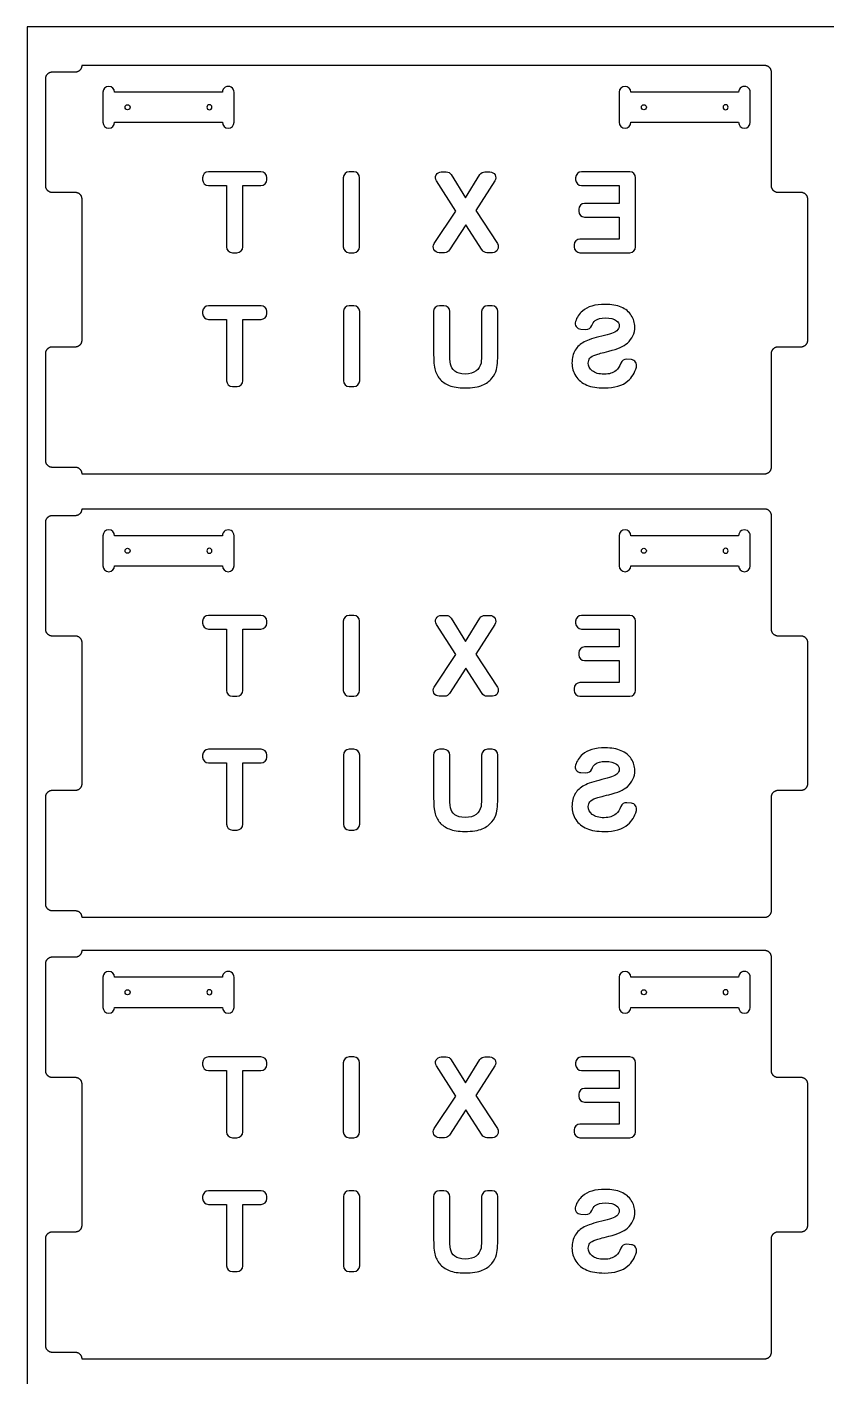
# Model space of a CAD drawing. Header units: millimetres. Extents: x -610 to 2074, y -2589 to 950.
# Drawn here: x -610 to -132, y 131 to 938 of the extents above; entities that cross this region are included whole.
import ezdxf

# ---------------------------------------------------------------- set-up
doc = ezdxf.new("R2010")
doc.units = ezdxf.units.MM
for name, color, linetype, true_color in [('18mm birch plywood sheet', 11, 'Continuous', 0xff6151), ('3mm pilot holes', 4, 'Continuous', 0x00fbff), ('4mm deep inside', 151, 'Continuous', 0x72bcff), ('through cut inside 6mm', 18, 'Continuous', 0x000000), ('through cut outside 6mm bit', 96, 'Continuous', 0x007f00)]:
    doc.layers.add(name, color=color, linetype=linetype, true_color=true_color)

msp = doc.modelspace()

# ---------------------------------------------------------------- linework, layer by layer
at = {"layer": '18mm birch plywood sheet'}
msp.add_lwpolyline([(-610, -1502.12), (610, -1502.12), (610, 937.88), (-610, 937.88)], close=True, dxfattribs=at)
at = {"layer": '3mm pilot holes'}
for centre in [(-549.89, 889.9), (-241.46, 889.9), (-549.89, 624.79), (-241.46, 624.79), (-549.89, 360.88), (-241.46, 360.88)]:
    msp.add_circle(centre, 1.5, dxfattribs=at)
at = {"layer": '3mm pilot holes', "extrusion": (0, 0, -1)}
for centre in [(501.05, 889.9), (192.63, 889.9), (501.05, 624.79), (192.63, 624.79), (501.05, 360.88), (192.63, 360.88)]:
    msp.add_circle(centre, 1.5, dxfattribs=at)
at = {"layer": '4mm deep inside'}
for p, q in [((-493.29, 898.9), (-557.65, 898.9)), ((-184.87, 898.9), (-249.22, 898.9)), ((-557.65, 880.9), (-493.29, 880.9)), ((-249.22, 880.9), (-184.87, 880.9)), ((-493.29, 633.79), (-557.65, 633.79)), ((-184.87, 633.79), (-249.22, 633.79)), ((-557.65, 615.79), (-493.29, 615.79)), ((-249.22, 615.79), (-184.87, 615.79)), ((-493.29, 369.88), (-557.65, 369.88)), ((-184.87, 369.88), (-249.22, 369.88)), ((-557.65, 351.88), (-493.29, 351.88)), ((-249.22, 351.88), (-184.87, 351.88))]:
    msp.add_line(p, q, dxfattribs=at)
for points in [[(-564.65, 898.9), (-564.65, 880.9)], [(-486.29, 880.9), (-486.29, 898.9)], [(-256.22, 898.9), (-256.22, 880.9)], [(-177.87, 880.9), (-177.87, 898.9)], [(-564.65, 633.79), (-564.65, 615.79)], [(-486.29, 615.79), (-486.29, 633.79)], [(-256.22, 633.79), (-256.22, 615.79)], [(-177.87, 615.79), (-177.87, 633.79)], [(-564.65, 369.88), (-564.65, 351.88)], [(-486.29, 351.88), (-486.29, 369.88)], [(-256.22, 369.88), (-256.22, 351.88)], [(-177.87, 351.88), (-177.87, 369.88)]]:
    msp.add_lwpolyline(points, dxfattribs=at)
for centre, start, end in [((-561.15, 898.9), 0, 180), ((-489.79, 898.9), 359.99999, 180), ((-252.72, 898.9), 0, 180), ((-181.37, 898.9), 359.99999, 180), ((-561.15, 880.9), 180, 0), ((-489.79, 880.9), 180, 0), ((-252.72, 880.9), 180, 0), ((-181.37, 880.9), 180, 0), ((-561.15, 633.79), 0, 180), ((-489.79, 633.79), 359.99999, 180), ((-252.72, 633.79), 0, 180), ((-181.37, 633.79), 359.99999, 180), ((-561.15, 615.79), 180, 0), ((-489.79, 615.79), 180, 0), ((-252.72, 615.79), 180, 0), ((-181.37, 615.79), 180, 0), ((-561.15, 369.88), 0, 180), ((-489.79, 369.88), 359.99999, 180), ((-252.72, 369.88), 0, 180), ((-181.37, 369.88), 359.99999, 180), ((-561.15, 351.88), 180, 0), ((-489.79, 351.88), 180, 0), ((-252.72, 351.88), 180, 0), ((-181.37, 351.88), 180, 0)]:
    msp.add_arc(centre, 3.5, start, end, dxfattribs=at)
at = {"layer": 'through cut inside 6mm', "color": 18, "true_color": 0x000000}
for p, q in [((-279.13, 757.29), (-276.07, 757.15)), ((-248.94, 739.04), (-251.63, 739.3)), ((-279.13, 492.18), (-276.07, 492.04)), ((-248.94, 473.93), (-251.63, 474.2)), ((-279.13, 228.27), (-276.07, 228.13)), ((-248.94, 210.02), (-251.63, 210.28))]:
    msp.add_line(p, q, dxfattribs=at)
for points in [[(-505.12, 847.79), (-505.12, 846.62)], [(-470.22, 851.29), (-501.62, 851.29)], [(-466.72, 846.62), (-466.72, 847.79)], [(-421.04, 847.79), (-421.04, 806.48)], [(-414.79, 851.29), (-417.54, 851.29)], [(-411.29, 806.48), (-411.29, 847.79)], [(-362.47, 851.29), (-359.53, 851.29)], [(-356.54, 849.62), (-348.07, 835.77), (-339.41, 849.64)], [(-336.44, 851.29), (-333.42, 851.29)], [(-282.21, 847.79), (-282.21, 846.62)], [(-249.89, 851.29), (-278.71, 851.29)], [(-246.39, 806.48), (-246.39, 847.79)], [(-501.62, 843.12), (-490.81, 843.12), (-490.81, 806.48)], [(-481.06, 806.48), (-481.06, 843.12), (-470.22, 843.12)], [(-366.74, 808.41), (-353.84, 827.83), (-365.42, 845.9)], [(-330.48, 845.89), (-341.94, 828.19), (-328.98, 808.39)], [(-278.71, 843.12), (-256.14, 843.12), (-256.14, 832.41), (-276.9, 832.41)], [(-280.4, 828.91), (-280.4, 827.77)], [(-276.9, 824.27), (-256.14, 824.27), (-256.14, 811.12), (-279.64, 811.12)], [(-338.16, 804.58), (-347.87, 819.69), (-357.55, 804.59)], [(-283.14, 807.62), (-283.14, 806.48)], [(-487.31, 802.98), (-484.56, 802.98)], [(-417.54, 802.98), (-414.79, 802.98)], [(-360.5, 802.98), (-363.82, 802.98)], [(-331.91, 802.98), (-335.22, 802.98)], [(-279.64, 802.98), (-249.89, 802.98)], [(-505.08, 767.77), (-505.08, 766.59)], [(-470.18, 771.27), (-501.58, 771.27)], [(-466.68, 766.59), (-466.68, 767.77)], [(-421.01, 767.77), (-421.01, 726.45)], [(-414.75, 771.27), (-417.51, 771.27)], [(-411.25, 726.45), (-411.25, 767.77)], [(-367.15, 767.77), (-367.15, 745.89)], [(-360.9, 771.27), (-363.65, 771.27)], [(-357.4, 744.54), (-357.4, 767.77)], [(-338.38, 767.77), (-338.38, 745.1)], [(-332.13, 771.27), (-334.88, 771.27)], [(-328.63, 745.49), (-328.63, 767.77)], [(-501.58, 763.09), (-490.78, 763.09), (-490.78, 726.45)], [(-481.02, 726.45), (-481.02, 763.09), (-470.18, 763.09)], [(-487.28, 722.95), (-484.52, 722.95)], [(-417.51, 722.95), (-414.75, 722.95)], [(-505.12, 582.68), (-505.12, 581.51)], [(-470.22, 586.18), (-501.62, 586.18)], [(-466.72, 581.51), (-466.72, 582.68)], [(-421.04, 582.68), (-421.04, 541.37)], [(-414.79, 586.18), (-417.54, 586.18)], [(-411.29, 541.37), (-411.29, 582.68)], [(-362.47, 586.18), (-359.53, 586.18)], [(-356.54, 584.51), (-348.07, 570.66), (-339.41, 584.54)], [(-336.44, 586.18), (-333.42, 586.18)], [(-282.21, 582.68), (-282.21, 581.51)], [(-249.89, 586.18), (-278.71, 586.18)], [(-246.39, 541.37), (-246.39, 582.68)], [(-501.62, 578.01), (-490.81, 578.01), (-490.81, 541.37)], [(-481.06, 541.37), (-481.06, 578.01), (-470.22, 578.01)], [(-366.74, 543.3), (-353.84, 562.72), (-365.42, 580.79)], [(-330.48, 580.78), (-341.94, 563.08), (-328.98, 543.28)], [(-278.71, 578.01), (-256.14, 578.01), (-256.14, 567.3), (-276.9, 567.3)], [(-280.4, 563.8), (-280.4, 562.66)], [(-276.9, 559.16), (-256.14, 559.16), (-256.14, 546.01), (-279.64, 546.01)], [(-338.16, 539.47), (-347.87, 554.58), (-357.55, 539.48)], [(-283.14, 542.51), (-283.14, 541.37)], [(-487.31, 537.87), (-484.56, 537.87)], [(-417.54, 537.87), (-414.79, 537.87)], [(-360.5, 537.87), (-363.82, 537.87)], [(-331.91, 537.87), (-335.22, 537.87)], [(-279.64, 537.87), (-249.89, 537.87)], [(-505.08, 502.66), (-505.08, 501.48)], [(-470.18, 506.16), (-501.58, 506.16)], [(-466.68, 501.48), (-466.68, 502.66)], [(-421.01, 502.66), (-421.01, 461.34)], [(-414.75, 506.16), (-417.51, 506.16)], [(-411.25, 461.34), (-411.25, 502.66)], [(-367.15, 502.66), (-367.15, 480.78)], [(-360.9, 506.16), (-363.65, 506.16)], [(-357.4, 479.43), (-357.4, 502.66)], [(-338.38, 502.66), (-338.38, 479.99)], [(-332.13, 506.16), (-334.88, 506.16)], [(-328.63, 480.39), (-328.63, 502.66)], [(-501.58, 497.98), (-490.78, 497.98), (-490.78, 461.34)], [(-481.02, 461.34), (-481.02, 497.98), (-470.18, 497.98)], [(-487.28, 457.84), (-484.52, 457.84)], [(-417.51, 457.84), (-414.75, 457.84)], [(-505.12, 318.77), (-505.12, 317.6)], [(-470.22, 322.27), (-501.62, 322.27)], [(-466.72, 317.6), (-466.72, 318.77)], [(-421.04, 318.77), (-421.04, 277.45)], [(-414.79, 322.27), (-417.54, 322.27)], [(-411.29, 277.45), (-411.29, 318.77)], [(-366.74, 279.39), (-353.84, 298.81), (-365.42, 316.88)], [(-362.47, 322.27), (-359.53, 322.27)], [(-356.54, 320.6), (-348.07, 306.75), (-339.41, 320.62)], [(-330.48, 316.87), (-341.94, 299.17), (-328.98, 279.37)], [(-336.44, 322.27), (-333.42, 322.27)], [(-282.21, 318.77), (-282.21, 317.6)], [(-249.89, 322.27), (-278.71, 322.27)], [(-246.39, 277.46), (-246.39, 318.77)], [(-501.62, 314.1), (-490.81, 314.1), (-490.81, 277.46)], [(-481.06, 277.46), (-481.06, 314.1), (-470.22, 314.1)], [(-278.71, 314.1), (-256.14, 314.1), (-256.14, 303.39), (-276.9, 303.39)], [(-280.4, 299.89), (-280.4, 298.75)], [(-338.16, 275.56), (-347.87, 290.67), (-357.55, 275.57)], [(-276.9, 295.25), (-256.14, 295.25), (-256.14, 282.1), (-279.64, 282.1)], [(-283.14, 278.6), (-283.14, 277.46)], [(-487.31, 273.96), (-484.56, 273.96)], [(-417.54, 273.95), (-414.79, 273.95)], [(-360.5, 273.96), (-363.82, 273.96)], [(-331.91, 273.96), (-335.22, 273.96)], [(-279.64, 273.96), (-249.89, 273.96)], [(-470.18, 242.25), (-501.58, 242.25)], [(-414.75, 242.25), (-417.51, 242.25)], [(-360.9, 242.25), (-363.65, 242.25)], [(-332.13, 242.25), (-334.88, 242.25)], [(-505.08, 238.75), (-505.08, 237.57)], [(-501.58, 234.07), (-490.78, 234.07), (-490.78, 197.43)], [(-481.02, 197.43), (-481.02, 234.07), (-470.18, 234.07)], [(-466.68, 237.57), (-466.68, 238.75)], [(-421.01, 238.75), (-421.01, 197.43)], [(-411.25, 197.43), (-411.25, 238.75)], [(-367.15, 238.75), (-367.15, 216.87)], [(-357.4, 215.52), (-357.4, 238.75)], [(-338.38, 238.75), (-338.38, 216.08)], [(-328.63, 216.47), (-328.63, 238.75)], [(-487.28, 193.93), (-484.52, 193.93)], [(-417.51, 193.93), (-414.75, 193.93)]]:
    msp.add_lwpolyline(points, dxfattribs=at)
for centre, start, end in [((-501.62, 847.79), 90, 180), ((-470.22, 847.79), 0, 90), ((-417.54, 847.79), 90, 180), ((-414.79, 847.79), 0, 90), ((-278.71, 847.79), 90, 180), ((-249.89, 847.79), 0, 90), ((-501.62, 846.62), 180, 270), ((-470.22, 846.62), 270, 0), ((-278.71, 846.62), 180, 270), ((-276.9, 828.91), 90, 180), ((-276.9, 827.77), 180, 270), ((-279.64, 807.62), 90, 180), ((-487.31, 806.48), 180, 270), ((-484.56, 806.48), 270, 0), ((-417.54, 806.48), 180, 270), ((-414.79, 806.48), 270, 0), ((-279.64, 806.48), 180, 270), ((-249.89, 806.48), 270, 0), ((-501.58, 767.77), 90, 180), ((-470.18, 767.77), 0, 90), ((-417.51, 767.77), 90, 180), ((-414.75, 767.77), 0, 90), ((-363.65, 767.77), 90, 180), ((-360.9, 767.77), 0, 90), ((-334.88, 767.77), 90, 180), ((-332.13, 767.77), 0, 90), ((-501.58, 766.59), 180, 270), ((-470.18, 766.59), 270, 0), ((-278.97, 760.78), 162.80471, 267.48995), ((-275.91, 760.65), 267.48995, 339.18147), ((-251.97, 735.82), 84.44896, 160.9842), ((-249.28, 735.56), 344.0905, 84.44896), ((-487.28, 726.45), 180, 270), ((-484.52, 726.45), 270, 0), ((-417.51, 726.45), 180, 270), ((-414.75, 726.45), 270, 0), ((-501.62, 582.68), 90, 180), ((-501.62, 581.51), 180, 270), ((-470.22, 582.68), 0, 90), ((-470.22, 581.51), 270, 0), ((-417.54, 582.68), 90, 180), ((-414.79, 582.68), 0, 90), ((-278.71, 582.68), 90, 180), ((-278.71, 581.51), 180, 270), ((-249.89, 582.68), 0, 90), ((-276.9, 563.8), 90, 180), ((-276.9, 562.66), 180, 270), ((-487.31, 541.37), 180, 270), ((-484.56, 541.37), 270, 0), ((-417.54, 541.37), 180, 270), ((-414.79, 541.37), 270, 0), ((-279.64, 542.51), 90, 180), ((-279.64, 541.37), 180, 270), ((-249.89, 541.37), 270, 0), ((-501.58, 502.66), 90, 180), ((-501.58, 501.48), 180, 270), ((-470.18, 502.66), 0, 90), ((-470.18, 501.48), 270, 0), ((-417.51, 502.66), 90, 180), ((-414.75, 502.66), 0, 90), ((-363.65, 502.66), 90, 180), ((-360.9, 502.66), 0, 90), ((-334.88, 502.66), 90, 180), ((-332.13, 502.66), 0, 90), ((-278.97, 495.67), 162.80471, 267.48995), ((-275.91, 495.54), 267.48995, 339.18147), ((-251.97, 470.71), 84.44896, 160.9842), ((-249.28, 470.45), 344.0905, 84.44896), ((-487.28, 461.34), 180, 270), ((-484.52, 461.34), 270, 0), ((-417.51, 461.34), 180, 270), ((-414.75, 461.34), 270, 0), ((-501.62, 318.77), 90, 180), ((-501.62, 317.6), 180, 270), ((-470.22, 318.77), 0, 90), ((-470.22, 317.6), 270, 0), ((-417.54, 318.77), 90, 180), ((-414.79, 318.77), 0, 90), ((-278.71, 318.77), 90, 180), ((-278.71, 317.6), 180, 270), ((-249.89, 318.77), 0, 90), ((-276.9, 299.89), 90, 180), ((-276.9, 298.75), 180, 270), ((-487.31, 277.46), 180, 270), ((-484.56, 277.46), 270, 0), ((-417.54, 277.45), 180, 270), ((-414.79, 277.45), 270, 0), ((-279.64, 278.6), 90, 180), ((-279.64, 277.46), 180, 270), ((-249.89, 277.46), 270, 0), ((-501.58, 238.75), 90, 180), ((-470.18, 238.75), 0, 90), ((-417.51, 238.75), 90, 180), ((-414.75, 238.75), 0, 90), ((-363.65, 238.75), 90, 180), ((-360.9, 238.75), 0, 90), ((-334.88, 238.75), 90, 180), ((-332.13, 238.75), 0, 90), ((-501.58, 237.57), 180, 270), ((-470.18, 237.57), 270, 0), ((-278.97, 231.76), 162.80471, 267.48995), ((-275.91, 231.63), 267.48995, 339.18147), ((-251.97, 206.8), 84.44896, 160.9842), ((-249.28, 206.54), 344.0905, 84.44896), ((-487.28, 197.43), 180, 270), ((-484.52, 197.43), 270, 0), ((-417.51, 197.43), 180, 270), ((-414.75, 197.43), 270, 0)]:
    msp.add_arc(centre, 3.5, start, end, dxfattribs=at)
at = {"layer": 'through cut inside 6mm', "color": 18, "true_color": 0x000000, "extrusion": (0, 0, -1)}
for centre, start, end in [((362.47, 847.79), 327.3567, 90), ((359.53, 847.79), 90, 148.5508), ((336.44, 847.79), 31.96921, 90), ((333.42, 847.79), 90, 212.92541), ((363.82, 806.48), 270, 33.5992), ((331.91, 806.48), 146.78115, 270), ((360.5, 806.48), 212.65974, 270), ((335.22, 806.48), 270, 327.25448), ((362.47, 582.68), 327.3567, 90), ((359.53, 582.68), 90, 148.5508), ((336.44, 582.68), 31.96921, 90), ((333.42, 582.68), 90, 212.92541), ((363.82, 541.37), 270, 33.5992), ((331.91, 541.37), 146.78115, 270), ((360.5, 541.37), 212.65974, 270), ((335.22, 541.37), 270, 327.25448), ((362.47, 318.77), 327.3567, 90), ((359.53, 318.77), 90, 148.5508), ((336.44, 318.77), 31.96921, 90), ((333.42, 318.77), 90, 212.92541), ((363.82, 277.46), 270, 33.5992), ((360.5, 277.46), 212.65974, 270), ((335.22, 277.46), 270, 327.25448), ((331.91, 277.46), 146.78115, 270)]:
    msp.add_arc(centre, 3.5, start, end, dxfattribs=at)
at = {"layer": 'through cut inside 6mm', "color": 18, "true_color": 0x000000}
for points in [[(-278.19, 768.1), (-280.18, 766.38), (-281.55, 764.29), (-282.32, 761.82)], [(-264.5, 772.09), (-270.56, 772.09), (-275.13, 770.76), (-278.19, 768.1)], [(-254.99, 770.41), (-257.62, 771.53), (-260.78, 772.09), (-264.5, 772.09)], [(-248.96, 765.52), (-250.35, 767.66), (-252.37, 769.29), (-254.99, 770.41)], [(-272.64, 759.4), (-272.15, 760.69), (-271.47, 761.68), (-270.58, 762.38)], [(-270.58, 762.38), (-269.21, 763.47), (-267.15, 764.02), (-264.4, 764.02)], [(-264.4, 764.02), (-261.56, 764.02), (-259.35, 763.43), (-257.74, 762.27)], [(-257.74, 762.27), (-256.71, 761.52), (-256.19, 760.52), (-256.19, 759.27)], [(-256.19, 759.27), (-256.19, 758.13), (-256.68, 757.15), (-257.64, 756.34)], [(-251.32, 748.89), (-248.35, 751.55), (-246.87, 754.79), (-246.87, 758.61)], [(-246.87, 758.61), (-246.87, 761.07), (-247.56, 763.37), (-248.96, 765.52)], [(-266.61, 753.11), (-271.35, 751.99), (-274.86, 750.83), (-277.14, 749.63)], [(-257.64, 756.34), (-258.87, 755.3), (-261.86, 754.23), (-266.61, 753.11)], [(-367.15, 745.89), (-367.15, 740.09), (-366.89, 735.99), (-366.36, 733.6)], [(-356.97, 736.33), (-357.25, 737.98), (-357.4, 740.72), (-357.4, 744.54)], [(-338.38, 745.1), (-338.38, 740.95), (-338.5, 738.25), (-338.74, 737.02)], [(-329.58, 733.23), (-328.94, 736), (-328.63, 740.09), (-328.63, 745.49)], [(-282.48, 744.72), (-283.76, 742.64), (-284.4, 740.08), (-284.4, 737.02)], [(-277.14, 749.63), (-279.41, 748.43), (-281.19, 746.8), (-282.48, 744.72)], [(-270.13, 742), (-268.99, 742.4), (-266.39, 743.1), (-262.32, 744.11)], [(-262.32, 744.11), (-257.09, 745.41), (-253.42, 747), (-251.32, 748.89)], [(-354.43, 732.16), (-355.84, 733.29), (-356.68, 734.68), (-356.97, 736.33)], [(-338.74, 737.02), (-339.16, 735.05), (-340.15, 733.46), (-341.72, 732.26)], [(-284.4, 737.02), (-284.4, 734.26), (-283.64, 731.66), (-282.1, 729.25)], [(-274.65, 736.99), (-274.65, 738.13), (-274.31, 739.11), (-273.64, 739.91)], [(-272.26, 732.33), (-273.85, 733.66), (-274.65, 735.21), (-274.65, 736.99)], [(-273.64, 739.91), (-272.97, 740.71), (-271.8, 741.41), (-270.13, 742)], [(-255.28, 736.96), (-255.93, 735.08), (-256.86, 733.62), (-258.09, 732.57)], [(-250.99, 726.33), (-248.59, 728.39), (-246.9, 731.15), (-245.92, 734.6)], [(-366.36, 733.6), (-365.83, 731.2), (-364.86, 729.18), (-363.44, 727.53)], [(-363.44, 727.53), (-362.03, 725.88), (-360.13, 724.57), (-357.76, 723.59)], [(-348.17, 730.46), (-350.94, 730.46), (-353.02, 731.03), (-354.43, 732.16)], [(-341.72, 732.26), (-343.3, 731.06), (-345.44, 730.46), (-348.17, 730.46)], [(-337.97, 723.73), (-335.58, 724.79), (-333.7, 726.17), (-332.32, 727.88)], [(-332.32, 727.88), (-330.93, 729.58), (-330.02, 731.37), (-329.58, 733.23)], [(-282.1, 729.25), (-280.56, 726.83), (-278.38, 725.03), (-275.57, 723.86)], [(-265.16, 730.34), (-268.3, 730.34), (-270.67, 731), (-272.26, 732.33)], [(-258.09, 732.57), (-259.84, 731.08), (-262.19, 730.34), (-265.16, 730.34)], [(-265.06, 722.1), (-258.95, 722.1), (-254.26, 723.51), (-250.99, 726.33)], [(-357.76, 723.59), (-355.39, 722.62), (-352.29, 722.13), (-348.47, 722.13)], [(-348.47, 722.13), (-343.85, 722.13), (-340.35, 722.66), (-337.97, 723.73)], [(-275.57, 723.86), (-272.76, 722.68), (-269.26, 722.1), (-265.06, 722.1)], [(-278.19, 502.99), (-280.18, 501.27), (-281.55, 499.18), (-282.32, 496.71)], [(-264.5, 506.98), (-270.56, 506.98), (-275.13, 505.65), (-278.19, 502.99)], [(-254.99, 505.3), (-257.62, 506.42), (-260.78, 506.98), (-264.5, 506.98)], [(-248.96, 500.41), (-250.35, 502.55), (-252.37, 504.18), (-254.99, 505.3)], [(-246.87, 493.5), (-246.87, 495.96), (-247.56, 498.26), (-248.96, 500.41)], [(-272.64, 494.3), (-272.15, 495.58), (-271.47, 496.57), (-270.58, 497.27)], [(-270.58, 497.27), (-269.21, 498.36), (-267.15, 498.91), (-264.4, 498.91)], [(-264.4, 498.91), (-261.56, 498.91), (-259.35, 498.33), (-257.74, 497.16)], [(-257.74, 497.16), (-256.71, 496.41), (-256.19, 495.41), (-256.19, 494.16)], [(-256.19, 494.16), (-256.19, 493.02), (-256.68, 492.04), (-257.64, 491.23)], [(-251.32, 483.78), (-248.35, 486.44), (-246.87, 489.68), (-246.87, 493.5)], [(-277.14, 484.52), (-279.41, 483.32), (-281.19, 481.69), (-282.48, 479.61)], [(-266.61, 488), (-271.35, 486.88), (-274.86, 485.72), (-277.14, 484.52)], [(-257.64, 491.23), (-258.87, 490.19), (-261.86, 489.12), (-266.61, 488)], [(-367.15, 480.78), (-367.15, 474.98), (-366.89, 470.88), (-366.36, 468.49)], [(-356.97, 471.22), (-357.25, 472.87), (-357.4, 475.61), (-357.4, 479.43)], [(-338.38, 479.99), (-338.38, 475.84), (-338.5, 473.14), (-338.74, 471.91)], [(-329.58, 468.12), (-328.94, 470.89), (-328.63, 474.98), (-328.63, 480.39)], [(-282.48, 479.61), (-283.76, 477.53), (-284.4, 474.97), (-284.4, 471.91)], [(-273.64, 474.8), (-272.97, 475.6), (-271.8, 476.3), (-270.13, 476.89)], [(-270.13, 476.89), (-268.99, 477.29), (-266.39, 477.99), (-262.32, 479)], [(-262.32, 479), (-257.09, 480.3), (-253.42, 481.89), (-251.32, 483.78)], [(-366.36, 468.49), (-365.83, 466.09), (-364.86, 464.07), (-363.44, 462.42)], [(-354.43, 467.05), (-355.84, 468.18), (-356.68, 469.57), (-356.97, 471.22)], [(-338.74, 471.91), (-339.16, 469.94), (-340.15, 468.35), (-341.72, 467.15)], [(-332.32, 462.77), (-330.93, 464.47), (-330.02, 466.26), (-329.58, 468.12)], [(-284.4, 471.91), (-284.4, 469.15), (-283.64, 466.56), (-282.1, 464.14)], [(-274.65, 471.88), (-274.65, 473.02), (-274.31, 474), (-273.64, 474.8)], [(-272.26, 467.22), (-273.85, 468.55), (-274.65, 470.1), (-274.65, 471.88)], [(-255.28, 471.85), (-255.93, 469.97), (-256.86, 468.51), (-258.09, 467.46)], [(-250.99, 461.22), (-248.59, 463.28), (-246.9, 466.04), (-245.92, 469.49)], [(-363.44, 462.42), (-362.03, 460.77), (-360.13, 459.46), (-357.76, 458.49)], [(-348.17, 465.36), (-350.94, 465.36), (-353.02, 465.92), (-354.43, 467.05)], [(-341.72, 467.15), (-343.3, 465.95), (-345.44, 465.36), (-348.17, 465.36)], [(-337.97, 458.62), (-335.58, 459.68), (-333.7, 461.07), (-332.32, 462.77)], [(-282.1, 464.14), (-280.56, 461.72), (-278.38, 459.92), (-275.57, 458.75)], [(-265.16, 465.23), (-268.3, 465.23), (-270.67, 465.89), (-272.26, 467.22)], [(-258.09, 467.46), (-259.84, 465.97), (-262.19, 465.23), (-265.16, 465.23)], [(-265.06, 456.99), (-258.95, 456.99), (-254.26, 458.4), (-250.99, 461.22)], [(-357.76, 458.49), (-355.39, 457.51), (-352.29, 457.02), (-348.47, 457.02)], [(-348.47, 457.02), (-343.85, 457.02), (-340.35, 457.55), (-337.97, 458.62)], [(-275.57, 458.75), (-272.76, 457.57), (-269.26, 456.99), (-265.06, 456.99)], [(-264.5, 243.07), (-270.56, 243.07), (-275.13, 241.74), (-278.19, 239.08)], [(-254.99, 241.39), (-257.62, 242.51), (-260.78, 243.07), (-264.5, 243.07)], [(-278.19, 239.08), (-280.18, 237.36), (-281.55, 235.27), (-282.32, 232.8)], [(-270.58, 233.36), (-269.21, 234.45), (-267.15, 235), (-264.4, 235)], [(-264.4, 235), (-261.56, 235), (-259.35, 234.41), (-257.74, 233.25)], [(-248.96, 236.5), (-250.35, 238.64), (-252.37, 240.27), (-254.99, 241.39)], [(-246.87, 229.59), (-246.87, 232.05), (-247.56, 234.35), (-248.96, 236.5)], [(-272.64, 230.38), (-272.15, 231.67), (-271.47, 232.66), (-270.58, 233.36)], [(-257.64, 227.32), (-258.87, 226.28), (-261.86, 225.21), (-266.61, 224.09)], [(-257.74, 233.25), (-256.71, 232.5), (-256.19, 231.5), (-256.19, 230.25)], [(-256.19, 230.25), (-256.19, 229.11), (-256.68, 228.13), (-257.64, 227.32)], [(-251.32, 219.87), (-248.35, 222.53), (-246.87, 225.77), (-246.87, 229.59)], [(-277.14, 220.61), (-279.41, 219.41), (-281.19, 217.78), (-282.48, 215.7)], [(-266.61, 224.09), (-271.35, 222.97), (-274.86, 221.81), (-277.14, 220.61)], [(-262.32, 215.09), (-257.09, 216.39), (-253.42, 217.98), (-251.32, 219.87)], [(-367.15, 216.87), (-367.15, 211.07), (-366.89, 206.97), (-366.36, 204.58)], [(-356.97, 207.31), (-357.25, 208.96), (-357.4, 211.69), (-357.4, 215.52)], [(-338.38, 216.08), (-338.38, 211.93), (-338.5, 209.23), (-338.74, 208)], [(-329.58, 204.21), (-328.94, 206.98), (-328.63, 211.07), (-328.63, 216.47)], [(-282.48, 215.7), (-283.76, 213.62), (-284.4, 211.06), (-284.4, 208)], [(-274.65, 207.97), (-274.65, 209.11), (-274.31, 210.09), (-273.64, 210.89)], [(-273.64, 210.89), (-272.97, 211.69), (-271.8, 212.39), (-270.13, 212.98)], [(-270.13, 212.98), (-268.99, 213.38), (-266.39, 214.08), (-262.32, 215.09)], [(-366.36, 204.58), (-365.83, 202.18), (-364.86, 200.16), (-363.44, 198.51)], [(-354.43, 203.14), (-355.84, 204.27), (-356.68, 205.66), (-356.97, 207.31)], [(-348.17, 201.44), (-350.94, 201.44), (-353.02, 202.01), (-354.43, 203.14)], [(-341.72, 203.24), (-343.3, 202.04), (-345.44, 201.44), (-348.17, 201.44)], [(-338.74, 208), (-339.16, 206.03), (-340.15, 204.44), (-341.72, 203.24)], [(-332.32, 198.86), (-330.93, 200.56), (-330.02, 202.35), (-329.58, 204.21)], [(-284.4, 208), (-284.4, 205.24), (-283.64, 202.64), (-282.1, 200.22)], [(-272.26, 203.31), (-273.85, 204.64), (-274.65, 206.19), (-274.65, 207.97)], [(-265.16, 201.32), (-268.3, 201.32), (-270.67, 201.98), (-272.26, 203.31)], [(-258.09, 203.55), (-259.84, 202.06), (-262.19, 201.32), (-265.16, 201.32)], [(-255.28, 207.94), (-255.93, 206.06), (-256.86, 204.6), (-258.09, 203.55)], [(-250.99, 197.31), (-248.59, 199.37), (-246.9, 202.13), (-245.92, 205.58)], [(-363.44, 198.51), (-362.03, 196.86), (-360.13, 195.55), (-357.76, 194.57)], [(-357.76, 194.57), (-355.39, 193.6), (-352.29, 193.11), (-348.47, 193.11)], [(-348.47, 193.11), (-343.85, 193.11), (-340.35, 193.64), (-337.97, 194.71)], [(-337.97, 194.71), (-335.58, 195.77), (-333.7, 197.15), (-332.32, 198.86)], [(-282.1, 200.22), (-280.56, 197.81), (-278.38, 196.01), (-275.57, 194.84)], [(-275.57, 194.84), (-272.76, 193.66), (-269.26, 193.08), (-265.06, 193.08)], [(-265.06, 193.08), (-258.95, 193.08), (-254.26, 194.49), (-250.99, 197.31)]]:
    msp.add_open_spline(points, degree=3, dxfattribs=at)
at = {"layer": 'through cut outside 6mm bit'}
for points in [[(-577.29, 914.84), (-577.29, 910.84), (-581.29, 910.84)], [(-165.22, 910.84), (-165.22, 914.84), (-169.22, 914.84)], [(-595.02, 910.84), (-599.02, 910.84), (-599.02, 906.84)], [(-599.02, 843.12), (-599.02, 839.12), (-595.02, 839.12)], [(-161.22, 838.92), (-165.22, 838.92), (-165.22, 842.92)], [(-581.29, 839.12), (-577.29, 839.12), (-577.29, 835.12)], [(-143.5, 834.92), (-143.5, 838.92), (-147.5, 838.92)], [(-577.29, 750.56), (-577.29, 746.56), (-581.29, 746.56)], [(-147.5, 746.76), (-143.5, 746.76), (-143.5, 750.76)], [(-595.02, 746.56), (-599.02, 746.56), (-599.02, 742.56)], [(-165.22, 742.76), (-165.22, 746.76), (-161.22, 746.76)], [(-599.02, 678.84), (-599.02, 674.84), (-595.02, 674.84)], [(-581.29, 674.84), (-577.29, 674.84), (-577.29, 670.84)], [(-169.22, 670.84), (-165.22, 670.84), (-165.22, 674.84)], [(-595.02, 645.73), (-599.02, 645.73), (-599.02, 641.73)], [(-577.29, 649.73), (-577.29, 645.73), (-581.29, 645.73)], [(-165.22, 645.73), (-165.22, 649.73), (-169.22, 649.73)], [(-599.02, 578.01), (-599.02, 574.01), (-595.02, 574.01)], [(-581.29, 574.01), (-577.29, 574.01), (-577.29, 570.01)], [(-161.22, 573.81), (-165.22, 573.81), (-165.22, 577.81)], [(-143.5, 569.81), (-143.5, 573.81), (-147.5, 573.81)], [(-577.29, 485.45), (-577.29, 481.45), (-581.29, 481.45)], [(-147.5, 481.65), (-143.5, 481.65), (-143.5, 485.65)], [(-595.02, 481.45), (-599.02, 481.45), (-599.02, 477.45)], [(-165.22, 477.65), (-165.22, 481.65), (-161.22, 481.65)], [(-599.02, 413.73), (-599.02, 409.73), (-595.02, 409.73)], [(-581.29, 409.73), (-577.29, 409.73), (-577.29, 405.73)], [(-169.22, 405.73), (-165.22, 405.73), (-165.22, 409.73)], [(-595.02, 381.82), (-599.02, 381.82), (-599.02, 377.82)], [(-577.29, 385.82), (-577.29, 381.82), (-581.29, 381.82)], [(-165.22, 381.82), (-165.22, 385.82), (-169.22, 385.82)], [(-599.02, 314.1), (-599.02, 310.1), (-595.02, 310.1)], [(-581.29, 310.1), (-577.29, 310.1), (-577.29, 306.1)], [(-161.22, 309.9), (-165.22, 309.9), (-165.22, 313.9)], [(-143.5, 305.9), (-143.5, 309.9), (-147.5, 309.9)], [(-577.29, 221.54), (-577.29, 217.54), (-581.29, 217.54)], [(-147.5, 217.74), (-143.5, 217.74), (-143.5, 221.74)], [(-595.02, 217.54), (-599.02, 217.54), (-599.02, 213.54)], [(-165.22, 213.74), (-165.22, 217.74), (-161.22, 217.74)], [(-599.02, 149.82), (-599.02, 145.82), (-595.02, 145.82)], [(-581.29, 145.82), (-577.29, 145.82), (-577.29, 141.82)], [(-169.22, 141.82), (-165.22, 141.82), (-165.22, 145.82)]]:
    msp.add_rational_spline(points, [1, 0.707106781187, 1], degree=2, dxfattribs=at)
for points in [[(-169.22, 914.84), (-373.26, 914.84), (-577.29, 914.84)], [(-599.02, 906.84), (-599.02, 874.98), (-599.02, 843.12)], [(-581.29, 910.84), (-588.16, 910.84), (-595.02, 910.84)], [(-165.22, 842.92), (-165.22, 876.88), (-165.22, 910.84)], [(-595.02, 839.12), (-588.16, 839.12), (-581.29, 839.12)], [(-577.29, 835.12), (-577.29, 813.98), (-577.29, 792.84)], [(-147.5, 838.92), (-154.36, 838.92), (-161.22, 838.92)], [(-143.5, 792.84), (-143.5, 813.88), (-143.5, 834.92)], [(-577.29, 792.84), (-577.29, 771.7), (-577.29, 750.56)], [(-143.5, 750.76), (-143.5, 771.8), (-143.5, 792.84)], [(-599.02, 742.56), (-599.02, 710.7), (-599.02, 678.84)], [(-581.29, 746.56), (-588.16, 746.56), (-595.02, 746.56)], [(-165.22, 674.84), (-165.22, 708.8), (-165.22, 742.76)], [(-161.22, 746.76), (-154.36, 746.76), (-147.5, 746.76)], [(-595.02, 674.84), (-588.16, 674.84), (-581.29, 674.84)], [(-577.29, 670.84), (-373.26, 670.84), (-169.22, 670.84)], [(-581.29, 645.73), (-588.16, 645.73), (-595.02, 645.73)], [(-169.22, 649.73), (-373.26, 649.73), (-577.29, 649.73)], [(-165.22, 577.81), (-165.22, 611.77), (-165.22, 645.73)], [(-599.02, 641.73), (-599.02, 609.87), (-599.02, 578.01)], [(-595.02, 574.01), (-588.16, 574.01), (-581.29, 574.01)], [(-147.5, 573.81), (-154.36, 573.81), (-161.22, 573.81)], [(-577.29, 570.01), (-577.29, 548.87), (-577.29, 527.73)], [(-143.5, 527.73), (-143.5, 548.77), (-143.5, 569.81)], [(-577.29, 527.73), (-577.29, 506.59), (-577.29, 485.45)], [(-143.5, 485.65), (-143.5, 506.69), (-143.5, 527.73)], [(-599.02, 477.45), (-599.02, 445.59), (-599.02, 413.73)], [(-581.29, 481.45), (-588.16, 481.45), (-595.02, 481.45)], [(-165.22, 409.73), (-165.22, 443.69), (-165.22, 477.65)], [(-161.22, 481.65), (-154.36, 481.65), (-147.5, 481.65)], [(-595.02, 409.73), (-588.16, 409.73), (-581.29, 409.73)], [(-577.29, 405.73), (-373.26, 405.73), (-169.22, 405.73)], [(-581.29, 381.82), (-588.16, 381.82), (-595.02, 381.82)], [(-169.22, 385.82), (-373.26, 385.82), (-577.29, 385.82)], [(-165.22, 313.9), (-165.22, 347.86), (-165.22, 381.82)], [(-599.02, 377.82), (-599.02, 345.96), (-599.02, 314.1)], [(-595.02, 310.1), (-588.16, 310.1), (-581.29, 310.1)], [(-147.5, 309.9), (-154.36, 309.9), (-161.22, 309.9)], [(-577.29, 306.1), (-577.29, 284.96), (-577.29, 263.82)], [(-143.5, 263.82), (-143.5, 284.86), (-143.5, 305.9)], [(-577.29, 263.82), (-577.29, 242.68), (-577.29, 221.54)], [(-143.5, 221.74), (-143.5, 242.78), (-143.5, 263.82)], [(-599.02, 213.54), (-599.02, 181.68), (-599.02, 149.82)], [(-581.29, 217.54), (-588.16, 217.54), (-595.02, 217.54)], [(-165.22, 145.82), (-165.22, 179.78), (-165.22, 213.74)], [(-161.22, 217.74), (-154.36, 217.74), (-147.5, 217.74)], [(-595.02, 145.82), (-588.16, 145.82), (-581.29, 145.82)], [(-577.29, 141.82), (-373.26, 141.82), (-169.22, 141.82)]]:
    msp.add_open_spline(points, degree=2, dxfattribs=at)

doc.saveas('drawing.dxf')
